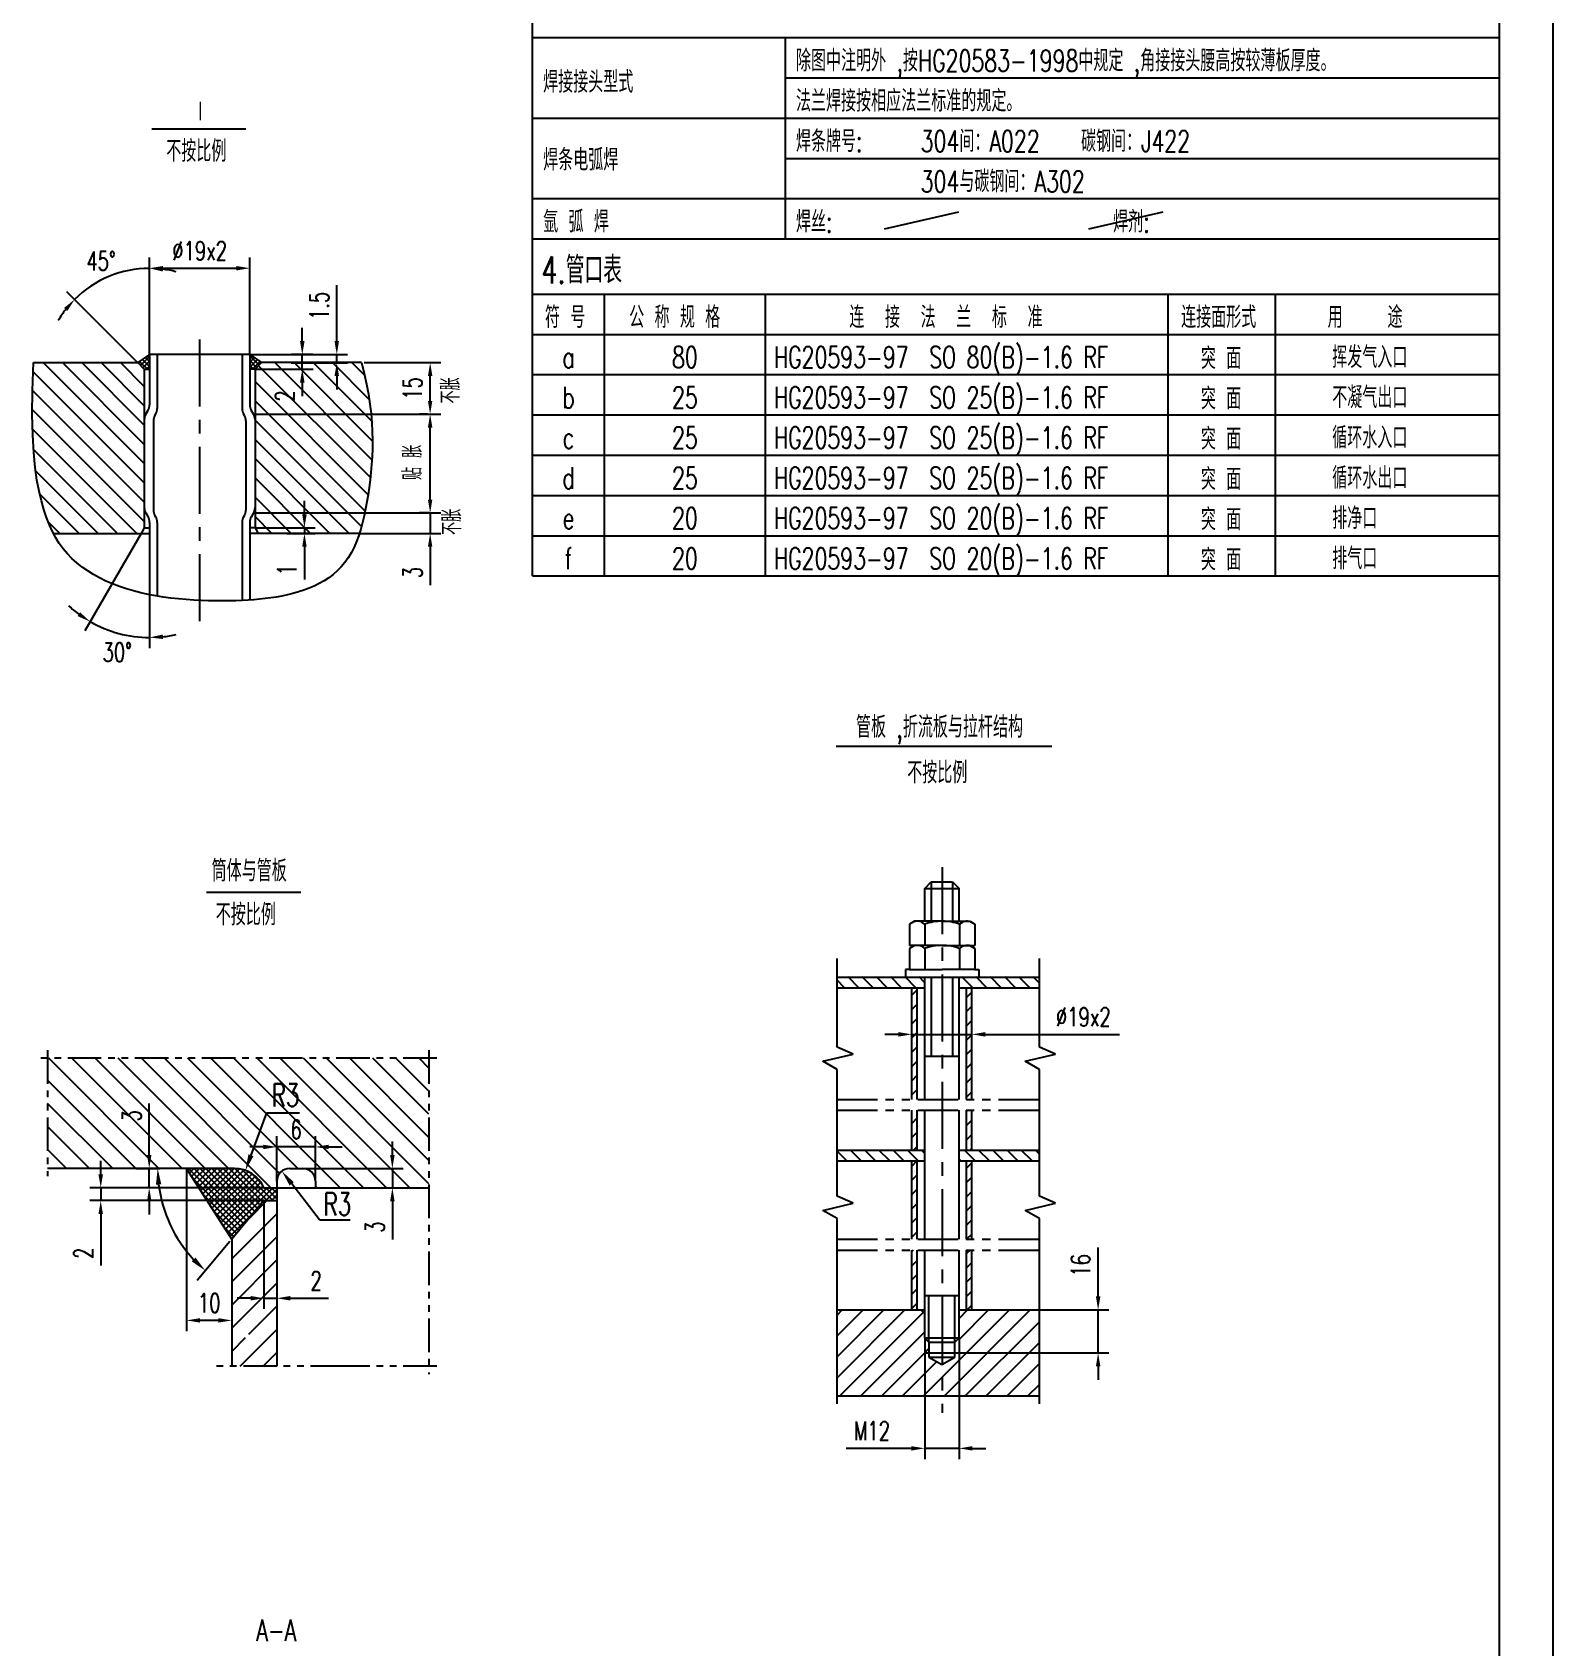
# Model space of a CAD drawing. Header units: millimetres. Extents: x 11130 to 11724, y 3113 to 3954.
# Drawn here: x 11440.7 to 11723.9, y 3404.7 to 3705.4 of the extents above; entities that cross this region are included whole.
import ezdxf
from ezdxf.enums import TextEntityAlignment as Align

# ---------------------------------------------------------------- set-up
doc = ezdxf.new("R2010")
doc.units = ezdxf.units.MM
doc.linetypes.add('CENTER', pattern=[2, 1.25, -0.25, 0.25, -0.25])
doc.linetypes.add('PHANTOM', pattern=[2.5, 1.25, -0.25, 0.25, -0.25, 0.25, -0.25])
for name, color, linetype in [('1', 1, 'Continuous'), ('1轮廓实线层', 7, 'Continuous'), ('2', 3, 'CENTER'), ('2细线层', 4, 'Continuous'), ('3中心线层', 1, 'CENTER'), ('4', 6, 'PHANTOM'), ('5剖面线层', 2, 'Continuous'), ('6文字层', 3, 'Continuous'), ('7标注层', 4, 'Continuous'), ('双点划线', 6, 'PHANTOM')]:
    doc.layers.add(name, color=color, linetype=linetype)
doc.styles.add('HZTXT0', font='txt.shx', dxfattribs={"width": 0.7, "bigfont": 'lyj.shx'})
doc.styles.get("Standard").update_dxf_attribs({"font": 'romans.shx', "width": 0.7, "bigfont": 'hztxt.shx'})
doc.dimstyles.new('ISO-25', dxfattribs={"dimtxt": 3.5, "dimasz": 2.5, "dimexe": 2, "dimexo": 0, "dimgap": 1.5, "dimtad": 1, "dimdsep": 46, "dimtxsty": 'Standard', "dimcen": 2.5, "dimclrd": 4, "dimclre": 4, "dimclrt": 3, "dimadec": 0, "dimazin": 0, "dimtfac": 1, "dimtmove": 0, "dimatfit": 0, "dimfxl": 1, "dimarcsym": 0})

# ---------------------------------------------------------------- blocks, each defined once
blk = doc.blocks.new('*D28')
at = {"layer": '1轮廓实线层', "color": 4, "lineweight": -2}
for p, q in [((11462.5, 3645.4), (11462.5, 3663.46)), ((11460.32, 3643.89), (11447.12, 3657.09))]:
    blk.add_line(p, q, dxfattribs=at)
for start, end in [(90, 135), (75.4815, 82.7407), (142.2593, 149.5185)]:
    blk.add_arc((11462.5, 3641.71), 19.75, start, end, dxfattribs=at)
at = {"layer": '1轮廓实线层', "color": 4}
for points in [[(11464.97, 3660.88), (11465.02, 3661.71), (11462.5, 3661.46)], [(11446.57, 3654.07), (11447.2, 3653.52), (11448.54, 3655.67)]]:
    blk.add_solid(points, dxfattribs=at)
at = {"layer": 'Defpoints', "color": 0}
for p in [(11457.39, 3660.78), (11462.5, 3645.4), (11460.32, 3643.89), (11461.53, 3642.68), (11462.5, 3636.06)]:
    blk.add_point(p, dxfattribs=at)
at = {"layer": '1轮廓实线层', "color": 3, "insert": (11453.48, 3662.84), "char_height": 3.5, "attachment_point": 5}
blk.add_mtext('45°', dxfattribs=at)
blk = doc.blocks.new('*D29')
at = {"layer": '1轮廓实线层', "color": 4, "lineweight": -2}
for p, q in [((11462.5, 3657.52), (11462.5, 3663.49)), ((11481.17, 3645.4), (11481.17, 3663.49)), ((11465, 3661.49), (11478.67, 3661.49))]:
    blk.add_line(p, q, dxfattribs=at)
at = {"layer": '1轮廓实线层', "color": 4}
for points in [[(11465, 3661.9), (11465, 3661.07), (11462.5, 3661.49)], [(11478.67, 3661.9), (11478.67, 3661.07), (11481.17, 3661.49)]]:
    blk.add_solid(points, dxfattribs=at)
at = {"layer": 'Defpoints', "color": 0}
for p in [(11481.17, 3661.49), (11462.5, 3657.52), (11481.17, 3645.4)]:
    blk.add_point(p, dxfattribs=at)
at = {"layer": '1轮廓实线层', "color": 3, "insert": (11471.84, 3664.74), "char_height": 3.5, "attachment_point": 5}
blk.add_mtext('%%c19x2', dxfattribs=at)
blk = doc.blocks.new('*D30')
at = {"layer": '1轮廓实线层', "color": 4, "lineweight": -2}
for p, q in [((11497.38, 3647.9), (11497.38, 3658.36)), ((11481.17, 3645.4), (11499.38, 3645.4)), ((11497.38, 3643.89), (11497.38, 3645.4)), ((11488.89, 3643.89), (11499.38, 3643.89)), ((11497.38, 3641.39), (11497.38, 3638.89))]:
    blk.add_line(p, q, dxfattribs=at)
at = {"layer": '1轮廓实线层', "color": 4}
for points in [[(11496.96, 3647.9), (11497.79, 3647.9), (11497.38, 3645.4)], [(11496.96, 3641.39), (11497.79, 3641.39), (11497.38, 3643.89)]]:
    blk.add_solid(points, dxfattribs=at)
at = {"layer": 'Defpoints', "color": 0}
for p in [(11481.17, 3645.4), (11497.38, 3645.4), (11488.89, 3643.89)]:
    blk.add_point(p, dxfattribs=at)
at = {"layer": '1轮廓实线层', "color": 3, "insert": (11494.13, 3654.47), "char_height": 3.5, "attachment_point": 5, "rotation": 90}
blk.add_mtext('1.5', dxfattribs=at)
blk = doc.blocks.new('*D31')
at = {"layer": '1轮廓实线层', "color": 4, "lineweight": -2}
for p, q in [((11490.95, 3647.9), (11490.95, 3650.4)), ((11492.94, 3645.4), (11488.95, 3645.4)), ((11490.95, 3642.68), (11490.95, 3645.4)), ((11482.14, 3642.68), (11492.95, 3642.68)), ((11490.95, 3640.18), (11490.95, 3637.68))]:
    blk.add_line(p, q, dxfattribs=at)
at = {"layer": '1轮廓实线层', "color": 4}
for points in [[(11490.53, 3647.9), (11491.37, 3647.9), (11490.95, 3645.4)], [(11490.53, 3640.18), (11491.37, 3640.18), (11490.95, 3642.68)]]:
    blk.add_solid(points, dxfattribs=at)
at = {"layer": 'Defpoints', "color": 0}
for p in [(11490.95, 3645.4), (11492.94, 3645.4), (11482.14, 3642.68)]:
    blk.add_point(p, dxfattribs=at)
at = {"layer": '1轮廓实线层', "color": 3, "insert": (11487.7, 3637.68), "char_height": 3.5, "attachment_point": 5, "rotation": 90}
blk.add_mtext('2', dxfattribs=at)
blk = doc.blocks.new('*D32')
at = {"layer": '1轮廓实线层', "color": 4, "lineweight": -2}
for p, q in [((11514.77, 3618.39), (11514.77, 3620.89)), ((11514.77, 3615.89), (11512.77, 3615.89)), ((11514.77, 3615.89), (11514.77, 3612.09)), ((11501.61, 3612.09), (11516.77, 3612.09)), ((11514.77, 3609.59), (11514.77, 3602.46))]:
    blk.add_line(p, q, dxfattribs=at)
at = {"layer": '1轮廓实线层', "color": 4}
for points in [[(11514.35, 3618.39), (11515.18, 3618.39), (11514.77, 3615.89)], [(11514.35, 3609.59), (11515.18, 3609.59), (11514.77, 3612.09)]]:
    blk.add_solid(points, dxfattribs=at)
at = {"layer": 'Defpoints', "color": 0}
for p in [(11514.77, 3615.89), (11501.61, 3612.09), (11514.77, 3612.09)]:
    blk.add_point(p, dxfattribs=at)
at = {"layer": '1轮廓实线层', "color": 3, "insert": (11511.52, 3604.78), "char_height": 3.5, "attachment_point": 5, "rotation": 90}
blk.add_mtext('3', dxfattribs=at)
blk = doc.blocks.new('*D33')
at = {"layer": '1轮廓实线层', "color": 4, "lineweight": -2}
for p, q in [((11491.35, 3615.65), (11491.35, 3618.15)), ((11482.14, 3613.15), (11493.35, 3613.15)), ((11488.07, 3612.09), (11493.35, 3612.09)), ((11491.35, 3613.15), (11491.35, 3612.09)), ((11491.35, 3609.59), (11491.35, 3603.51))]:
    blk.add_line(p, q, dxfattribs=at)
at = {"layer": '1轮廓实线层', "color": 4}
for points in [[(11490.94, 3615.65), (11491.77, 3615.65), (11491.35, 3613.15)], [(11490.94, 3609.59), (11491.77, 3609.59), (11491.35, 3612.09)]]:
    blk.add_solid(points, dxfattribs=at)
at = {"layer": 'Defpoints', "color": 0}
for p in [(11482.14, 3613.15), (11488.07, 3612.09), (11491.35, 3612.09)]:
    blk.add_point(p, dxfattribs=at)
at = {"layer": '1轮廓实线层', "color": 3, "insert": (11488.1, 3605.3), "char_height": 3.5, "attachment_point": 5, "rotation": 90}
blk.add_mtext('1', dxfattribs=at)
blk = doc.blocks.new('*D34')
at = {"layer": '1轮廓实线层', "color": 4, "lineweight": -2}
for p, q in [((11460.92, 3612.09), (11450.43, 3593.93)), ((11462.5, 3600.72), (11462.5, 3590.7))]:
    blk.add_line(p, q, dxfattribs=at)
for start, end in [(227.0522, 233.5261), (240, 270), (276.4739, 282.9478)]:
    blk.add_arc((11462.5, 3614.83), 22.14, start, end, dxfattribs=at)
at = {"layer": '1轮廓实线层', "color": 4}
for points in [[(11449.57, 3597.38), (11449.11, 3596.68), (11451.43, 3595.66)], [(11465.02, 3592.42), (11464.97, 3593.25), (11462.5, 3592.7)]]:
    blk.add_solid(points, dxfattribs=at)
at = {"layer": 'Defpoints', "color": 0}
for p in [(11460.92, 3612.09), (11461.53, 3613.15), (11462.5, 3614.14), (11462.5, 3600.72), (11454.93, 3594.03)]:
    blk.add_point(p, dxfattribs=at)
at = {"layer": '1轮廓实线层', "color": 3, "insert": (11456.49, 3589.96), "char_height": 3.5, "attachment_point": 5}
blk.add_mtext('30°', dxfattribs=at)
blk = doc.blocks.new('*X36')
at = {"color": 0}
for p, q in [((249.87, 84.24), (248.87, 85.24)), ((252.52, 84.24), (251.52, 85.24)), ((255.17, 84.24), (254.17, 85.24)), ((257.82, 84.24), (256.82, 85.24)), ((259.74, 84.97), (259.47, 85.24)), ((263.13, 84.24), (262.13, 85.24)), ((265.78, 84.24), (264.78, 85.24)), ((268.43, 84.24), (267.43, 85.24)), ((271.08, 84.24), (270.08, 85.24)), ((273.73, 84.24), (272.73, 85.24)), ((276.34, 84.29), (275.38, 85.24)), ((279.04, 84.24), (278.34, 84.94)), ((281.69, 84.24), (280.69, 85.24)), ((284.34, 84.24), (283.34, 85.24)), ((289.64, 84.24), (288.64, 85.24)), ((292.29, 84.24), (291.29, 85.24)), ((294.95, 84.24), (293.95, 85.24)), ((297.6, 84.24), (296.6, 85.24)), ((300.25, 84.24), (299.25, 85.24)), ((302.9, 84.24), (301.9, 85.24)), ((305.55, 84.24), (304.55, 85.24)), ((308.2, 84.24), (307.2, 85.24)), ((249.46, 74.04), (248.59, 74.91)), ((252.11, 74.04), (251.11, 75.04)), ((254.76, 74.04), (253.76, 75.04)), ((257.42, 74.04), (256.42, 75.04)), ((259.74, 74.37), (259.07, 75.04)), ((262.72, 74.04), (261.74, 75.02)), ((265.37, 74.04), (264.37, 75.04)), ((268.02, 74.04), (267.02, 75.04)), ((270.67, 74.04), (269.67, 75.04)), ((273.33, 74.04), (272.33, 75.04)), ((275.98, 74.04), (274.98, 75.04)), ((278.63, 74.04), (278.34, 74.33)), ((281.28, 74.04), (280.28, 75.04)), ((283.93, 74.04), (282.93, 75.04)), ((285.81, 74.81), (285.58, 75.04)), ((289.24, 74.04), (288.24, 75.04)), ((291.89, 74.04), (290.89, 75.04)), ((294.54, 74.04), (293.54, 75.04)), ((297.19, 74.04), (296.19, 75.04)), ((299.84, 74.04), (298.84, 75.04)), ((302.49, 74.04), (301.49, 75.04)), ((305.15, 74.04), (304.15, 75.04)), ((307.8, 74.04), (306.8, 75.04))]:
    blk.add_line(p, q, dxfattribs=at)
blk = doc.blocks.new('*X35')
at = {"color": 0}
for p, q in [((285.6, 89.38), (287.45, 91.22)), ((317.87, 89.82), (319.27, 91.22)), ((285.6, 86.73), (287.6, 88.73)), ((317.87, 87.17), (319.87, 89.17)), ((285.6, 84.08), (287.6, 86.08)), ((317.87, 84.52), (319.87, 86.52)), ((285.6, 81.42), (287.6, 83.42)), ((317.87, 81.87), (319.87, 83.87)), ((317.87, 79.22), (319.87, 81.22)), ((285.6, 78.77), (287.6, 80.77)), ((317.87, 76.57), (319.87, 78.57)), ((285.6, 76.12), (287.6, 78.12)), ((287.04, 74.91), (287.6, 75.47)), ((318.86, 74.91), (319.87, 75.91)), ((285.6, 68.17), (285.94, 68.51)), ((285.6, 65.51), (287.6, 67.51)), ((317.87, 65.96), (319.87, 67.96)), ((285.6, 62.86), (287.6, 64.86)), ((317.87, 63.31), (319.87, 65.31)), ((285.6, 60.21), (287.6, 62.21)), ((317.87, 60.66), (319.87, 62.66)), ((285.6, 57.56), (287.6, 59.56)), ((317.87, 58), (319.87, 60)), ((317.87, 55.35), (319.87, 57.35)), ((285.6, 54.91), (287.6, 56.91)), ((286.89, 53.54), (287.6, 54.26)), ((318.71, 53.54), (319.87, 54.7))]:
    blk.add_line(p, q, dxfattribs=at)
blk = doc.blocks.new('*D37')
at = {"layer": '1轮廓实线层', "color": 4, "lineweight": -2}
for p, q in [((11606.88, 3459.44), (11606.88, 3439.65)), ((11613.28, 3459.44), (11613.28, 3439.65)), ((11604.38, 3441.65), (11592.23, 3441.65)), ((11613.28, 3441.65), (11606.88, 3441.65)), ((11615.78, 3441.65), (11618.28, 3441.65))]:
    blk.add_line(p, q, dxfattribs=at)
at = {"layer": '1轮廓实线层', "color": 4}
for points in [[(11604.38, 3442.06), (11604.38, 3441.23), (11606.88, 3441.65)], [(11615.78, 3442.06), (11615.78, 3441.23), (11613.28, 3441.65)]]:
    blk.add_solid(points, dxfattribs=at)
at = {"layer": 'Defpoints', "color": 0}
for p in [(11606.88, 3459.44), (11613.28, 3459.44), (11606.88, 3441.65)]:
    blk.add_point(p, dxfattribs=at)
at = {"layer": '1轮廓实线层', "color": 3, "insert": (11597.05, 3444.9), "char_height": 3.5, "attachment_point": 5}
blk.add_mtext('M12', dxfattribs=at)
blk = doc.blocks.new('*D38')
at = {"layer": '1轮廓实线层', "color": 4, "lineweight": -2}
for p, q in [((11639.18, 3469.94), (11639.18, 3479.06)), ((11627.83, 3467.44), (11641.18, 3467.44)), ((11639.18, 3459.44), (11639.18, 3467.44)), ((11613.28, 3459.44), (11641.18, 3459.44)), ((11639.18, 3456.94), (11639.18, 3454.44))]:
    blk.add_line(p, q, dxfattribs=at)
at = {"layer": '1轮廓实线层', "color": 4}
for points in [[(11638.77, 3469.94), (11639.6, 3469.94), (11639.18, 3467.44)], [(11638.77, 3456.94), (11639.6, 3456.94), (11639.18, 3459.44)]]:
    blk.add_solid(points, dxfattribs=at)
at = {"layer": 'Defpoints', "color": 0}
for p in [(11627.83, 3467.44), (11639.18, 3467.44), (11613.28, 3459.44)]:
    blk.add_point(p, dxfattribs=at)
at = {"layer": '1轮廓实线层', "color": 3, "insert": (11635.93, 3475.75), "char_height": 3.5, "attachment_point": 5, "rotation": 90}
blk.add_mtext('16', dxfattribs=at)
blk = doc.blocks.new('*D39')
at = {"layer": '1轮廓实线层', "color": 4, "lineweight": -2}
for p, q in [((11601.98, 3518.77), (11599.48, 3518.77)), ((11604.48, 3518.1), (11604.48, 3520.77)), ((11604.48, 3518.77), (11615.68, 3518.77)), ((11615.68, 3518.1), (11615.68, 3520.77)), ((11618.18, 3518.77), (11643.18, 3518.77))]:
    blk.add_line(p, q, dxfattribs=at)
at = {"layer": '1轮廓实线层', "color": 4}
for points in [[(11601.98, 3519.19), (11601.98, 3518.35), (11604.48, 3518.77)], [(11618.18, 3519.19), (11618.18, 3518.35), (11615.68, 3518.77)]]:
    blk.add_solid(points, dxfattribs=at)
at = {"layer": 'Defpoints', "color": 0}
for p in [(11615.68, 3518.77), (11604.48, 3518.1), (11615.68, 3518.1)]:
    blk.add_point(p, dxfattribs=at)
at = {"layer": '1轮廓实线层', "color": 3, "insert": (11636.43, 3522.02), "char_height": 3.5, "attachment_point": 5}
blk.add_mtext('%%C19x2', dxfattribs=at)
blk = doc.blocks.new('*D43')
at = {"layer": '1轮廓实线层', "color": 4, "lineweight": -2}
for p, q in [((11507.73, 3496.29), (11507.73, 3498.79)), ((11491.01, 3493.79), (11509.73, 3493.79)), ((11507.73, 3493.79), (11507.73, 3490.19)), ((11493.41, 3490.19), (11509.73, 3490.19)), ((11507.73, 3487.69), (11507.73, 3480.56))]:
    blk.add_line(p, q, dxfattribs=at)
at = {"layer": '1轮廓实线层', "color": 4}
for points in [[(11507.31, 3496.29), (11508.15, 3496.29), (11507.73, 3493.79)], [(11507.31, 3487.69), (11508.15, 3487.69), (11507.73, 3490.19)]]:
    blk.add_solid(points, dxfattribs=at)
at = {"layer": 'Defpoints', "color": 0}
for p in [(11491.01, 3493.79), (11493.41, 3490.19), (11507.73, 3490.19)]:
    blk.add_point(p, dxfattribs=at)
at = {"layer": '1轮廓实线层', "color": 3, "insert": (11504.48, 3482.87), "char_height": 3.5, "attachment_point": 5, "rotation": 90}
blk.add_mtext('3', dxfattribs=at)
blk = doc.blocks.new('*D44')
at = {"layer": '1轮廓实线层', "color": 4, "lineweight": -2}
for p, q in [((11483.71, 3497.8), (11481.21, 3497.8)), ((11486.21, 3491.39), (11486.21, 3499.8)), ((11493.39, 3497.8), (11486.21, 3497.8)), ((11493.39, 3491.75), (11493.39, 3499.8)), ((11495.89, 3497.8), (11498.39, 3497.8))]:
    blk.add_line(p, q, dxfattribs=at)
at = {"layer": '1轮廓实线层', "color": 4}
for points in [[(11483.71, 3498.21), (11483.71, 3497.38), (11486.21, 3497.8)], [(11495.89, 3498.21), (11495.89, 3497.38), (11493.39, 3497.8)]]:
    blk.add_solid(points, dxfattribs=at)
at = {"layer": 'Defpoints', "color": 0}
for p in [(11486.21, 3497.8), (11493.39, 3491.75), (11486.21, 3491.39)]:
    blk.add_point(p, dxfattribs=at)
at = {"layer": '1轮廓实线层', "color": 3, "insert": (11489.8, 3501.05), "char_height": 3.5, "attachment_point": 5}
blk.add_mtext('6', dxfattribs=at)
blk = doc.blocks.new('*D45')
at = {"layer": '1轮廓实线层', "color": 4, "lineweight": -2}
for p, q in [((11462.44, 3496.29), (11462.44, 3505.9)), ((11459.95, 3493.79), (11464.44, 3493.79)), ((11462.44, 3490.19), (11462.44, 3493.79)), ((11483.81, 3490.19), (11460.44, 3490.19)), ((11462.44, 3487.69), (11462.44, 3485.19))]:
    blk.add_line(p, q, dxfattribs=at)
at = {"layer": '1轮廓实线层', "color": 4}
for points in [[(11462.03, 3496.29), (11462.86, 3496.29), (11462.44, 3493.79)], [(11462.03, 3487.69), (11462.86, 3487.69), (11462.44, 3490.19)]]:
    blk.add_solid(points, dxfattribs=at)
at = {"layer": 'Defpoints', "color": 0}
for p in [(11459.95, 3493.79), (11462.44, 3493.79), (11483.81, 3490.19)]:
    blk.add_point(p, dxfattribs=at)
at = {"layer": '1轮廓实线层', "color": 3, "insert": (11459.19, 3503.58), "char_height": 3.5, "attachment_point": 5, "rotation": 90}
blk.add_mtext('3', dxfattribs=at)
blk = doc.blocks.new('*D42')
at = {"layer": '1轮廓实线层', "color": 4, "lineweight": -2}
for p, q in [((11453.41, 3492.69), (11453.41, 3495.19)), ((11460.64, 3490.19), (11451.41, 3490.19)), ((11453.41, 3490.19), (11453.41, 3487.79)), ((11483.81, 3487.79), (11451.41, 3487.79)), ((11453.41, 3485.29), (11453.41, 3475.68))]:
    blk.add_line(p, q, dxfattribs=at)
at = {"layer": '1轮廓实线层', "color": 4}
for points in [[(11452.99, 3492.69), (11453.83, 3492.69), (11453.41, 3490.19)], [(11452.99, 3485.29), (11453.83, 3485.29), (11453.41, 3487.79)]]:
    blk.add_solid(points, dxfattribs=at)
at = {"layer": 'Defpoints', "color": 0}
for p in [(11453.41, 3490.19), (11460.64, 3490.19), (11483.81, 3487.79)]:
    blk.add_point(p, dxfattribs=at)
at = {"layer": '1轮廓实线层', "color": 3, "insert": (11450.16, 3478), "char_height": 3.5, "attachment_point": 5, "rotation": 90}
blk.add_mtext('2', dxfattribs=at)
blk = doc.blocks.new('*D46')
at = {"layer": '1轮廓实线层', "color": 4, "lineweight": -2}
for p, q in [((11469.41, 3493.79), (11469.41, 3463.48)), ((11475.31, 3465.48), (11471.91, 3465.48)), ((11477.81, 3466.58), (11477.81, 3463.48))]:
    blk.add_line(p, q, dxfattribs=at)
at = {"layer": '1轮廓实线层', "color": 4}
for points in [[(11471.91, 3465.9), (11471.91, 3465.07), (11469.41, 3465.48)], [(11475.31, 3465.9), (11475.31, 3465.07), (11477.81, 3465.48)]]:
    blk.add_solid(points, dxfattribs=at)
at = {"layer": 'Defpoints', "color": 0}
for p in [(11469.41, 3493.79), (11469.41, 3465.48), (11477.81, 3466.58)]:
    blk.add_point(p, dxfattribs=at)
at = {"layer": '1轮廓实线层', "color": 3, "insert": (11473.61, 3468.73), "char_height": 3.5, "attachment_point": 5}
blk.add_mtext('10', dxfattribs=at)
blk = doc.blocks.new('*D47')
at = {"layer": '1轮廓实线层', "color": 4, "lineweight": -2}
for p, q in [((11483.81, 3487.79), (11483.81, 3467.61)), ((11486.21, 3487.79), (11486.21, 3467.61)), ((11481.31, 3469.61), (11478.81, 3469.61)), ((11483.81, 3469.61), (11486.21, 3469.61)), ((11488.71, 3469.61), (11495.85, 3469.61))]:
    blk.add_line(p, q, dxfattribs=at)
at = {"layer": '1轮廓实线层', "color": 4}
for points in [[(11481.31, 3470.03), (11481.31, 3469.19), (11483.81, 3469.61)], [(11488.71, 3470.03), (11488.71, 3469.19), (11486.21, 3469.61)]]:
    blk.add_solid(points, dxfattribs=at)
at = {"layer": 'Defpoints', "color": 0}
for p in [(11483.81, 3487.79), (11486.21, 3487.79), (11486.21, 3469.61)]:
    blk.add_point(p, dxfattribs=at)
at = {"layer": '1轮廓实线层', "color": 3, "insert": (11493.53, 3472.86), "char_height": 3.5, "attachment_point": 5}
blk.add_mtext('2', dxfattribs=at)

msp = doc.modelspace()

# ---------------------------------------------------------------- hatches: boundary and pattern name
at = {"layer": '5剖面线层'}
h = msp.add_hatch(dxfattribs=at)
h.set_pattern_fill('ANSI37', color=256, scale=0.2, angle=90, style=0)
h.set_pattern_definition([(135, (15674.206, -414.9535), (-0.449012806, -0.449012806), []), (225, (15674.206, -414.9535), (0.449012806, -0.449012806), [])])
h.paths.add_polyline_path([(11460.315, 3643.894), (11461.526, 3642.684), (11462.499, 3642.684), (11462.499, 3645.404)])
h.paths.add_polyline_path([(11481.171, 3642.684), (11482.145, 3642.684), (11483.355, 3643.894), (11481.171, 3645.404)])
h = msp.add_hatch(dxfattribs=at)
h.set_pattern_fill('ANSI31', color=256, scale=0.8, angle=90, style=0)
h.set_pattern_definition([(135, (1387.9805, -5935.8095), (-1.79605122, -1.79605122), [])])
h.paths.add_polyline_path([(11461.526, 3642.684), (11460.315, 3643.894), (11440.859, 3643.894), (11440.696, 3638.698), (11440.664, 3634.231), (11440.747, 3630.413), (11440.931, 3627.161), (11441.2, 3624.393), (11441.539, 3622.028), (11441.933, 3619.982), (11442.366, 3618.175), (11442.827, 3616.535), (11443.318, 3615.038), (11443.845, 3613.669), (11444.412, 3612.417), (11444.584, 3612.094), (11460.918, 3612.094), (11461.526, 3613.148)])
h.paths.add_polyline_path([(11503.602, 3622.046), (11503.75, 3623.459), (11503.869, 3624.903), (11503.954, 3626.382), (11504.003, 3627.899), (11504.013, 3629.457), (11503.982, 3631.059), (11503.901, 3632.71), (11503.763, 3634.414), (11503.562, 3636.175), (11503.288, 3637.999), (11502.936, 3639.891), (11502.496, 3641.854), (11501.961, 3643.894), (11483.355, 3643.894), (11482.145, 3642.684), (11482.145, 3613.148), (11482.753, 3612.094), (11501.608, 3612.094), (11501.857, 3612.885), (11502.189, 3614.105), (11502.487, 3615.363), (11502.756, 3616.652), (11503, 3617.967), (11503.224, 3619.303), (11503.425, 3620.662)])
h.paths.add_polyline_path([(11485.075, 3635.992), (11485.075, 3639.375), (11490.325, 3639.375), (11490.325, 3635.992)], flags=24)
h = msp.add_hatch(dxfattribs=at)
h.set_pattern_fill('ANSI31', color=256, scale=0.96, angle=90, style=0)
h.set_pattern_definition([(135, (-760.2785, -7989.5497), (-2.15526147, -2.15526147), [])])
h.paths.add_polyline_path([(11478.315, 3493.792, -0.2982166), (11483.815, 3490.192), (11486.215, 3490.192), (11486.215, 3491.392, -0.4142136), (11488.615, 3493.792), (11491.015, 3493.792, -0.4142136), (11493.415, 3491.392), (11493.415, 3490.192), (11514.523, 3490.192), (11514.523, 3514.309), (11443.521, 3514.309), (11443.521, 3493.792)])
h.paths.add_polyline_path([(11487.841, 3504.246), (11491.761, 3504.246), (11491.761, 3497.946), (11487.841, 3497.946)], flags=24)
h.paths.add_polyline_path([(11455.995, 3499.942), (11455.995, 3504.002), (11462.295, 3504.002), (11462.295, 3499.942)], flags=24)
h.paths.add_polyline_path([(11483.52, 3504.063), (11490.52, 3504.063), (11490.52, 3510.363), (11483.52, 3510.363)], flags=24)
h = msp.add_hatch(dxfattribs=at)
h.set_pattern_fill('ANSI37', color=256, scale=0.24, angle=-180, style=0)
h.set_pattern_definition([(135, (12024.695, 3046.6261), (0.5388154, 0.5388154), []), (45, (12024.695, 3046.6261), (0.5388154, -0.5388154), [])])
h.paths.add_polyline_path([(11483.815, 3487.792), (11477.815, 3480.641), (11473.247, 3487.792)])
h.paths.add_polyline_path([(11473.247, 3487.792), (11471.714, 3490.192), (11483.815, 3490.192), (11486.215, 3490.192), (11486.215, 3487.792), (11483.815, 3487.792)])
h.paths.add_polyline_path([(11471.714, 3490.192), (11469.415, 3493.792), (11478.315, 3493.792, -0.2982166), (11483.815, 3490.192)])
h = msp.add_hatch(dxfattribs=at)
h.set_pattern_fill('ANSI31', color=256, scale=0.96, angle=-180, style=0)
h.set_pattern_definition([(225, (-760.2785, -7989.5497), (2.15526147, -2.15526147), [])])
h.paths.add_polyline_path([(11477.815, 3480.641), (11483.815, 3487.792), (11486.215, 3487.792), (11486.215, 3456.956), (11477.815, 3456.956), (11477.815, 3462.564), (11481.415, 3462.168), (11481.415, 3462.96), (11477.815, 3462.564)])

# ---------------------------------------------------------------- linework, layer by layer
for p, q in [((11533.854, 3604.163), (11533.854, 3943.871)), ((11533.854, 3704.449), (11713.854, 3704.449)), ((11533.854, 3666.949), (11713.854, 3666.949)), ((11533.854, 3656.663), (11713.854, 3656.663)), ((11462.499, 3645.404), (11460.315, 3643.894)), ((11462.499, 3645.404), (11462.499, 3636.059)), ((11481.171, 3645.404), (11462.499, 3645.404)), ((11463.939, 3645.404), (11463.939, 3635.35)), ((11479.731, 3645.404), (11479.731, 3635.35)), ((11481.171, 3645.404), (11481.171, 3636.059)), ((11481.171, 3645.404), (11483.355, 3643.894)), ((11440.859, 3643.894), (11460.315, 3643.894)), ((11461.526, 3642.684), (11460.315, 3643.894)), ((11461.526, 3642.684), (11461.526, 3613.148)), ((11461.526, 3642.684), (11462.499, 3642.684)), ((11482.145, 3642.684), (11481.171, 3642.684)), ((11482.145, 3642.684), (11483.355, 3643.894)), ((11482.145, 3642.684), (11482.145, 3613.148)), ((11501.961, 3643.894), (11483.355, 3643.894)), ((11461.794, 3634.301), (11462.232, 3635.059)), ((11463.23, 3633.049), (11463.23, 3616.438)), ((11463.498, 3634.049), (11463.672, 3634.35)), ((11480.173, 3634.049), (11479.999, 3634.35)), ((11480.441, 3633.049), (11480.441, 3616.438)), ((11481.877, 3634.301), (11481.439, 3635.059)), ((11461.794, 3615.895), (11462.232, 3615.137)), ((11463.672, 3615.137), (11463.498, 3615.438)), ((11479.999, 3615.137), (11480.173, 3615.438)), ((11481.877, 3615.895), (11481.439, 3615.137)), ((11444.584, 3612.094), (11462.499, 3612.094)), ((11461.526, 3613.148), (11460.918, 3612.094)), ((11461.526, 3613.148), (11462.499, 3613.148)), ((11462.499, 3614.137), (11462.499, 3600.721)), ((11463.939, 3614.137), (11463.939, 3600.446)), ((11479.731, 3614.137), (11479.731, 3599.593)), ((11481.171, 3614.137), (11481.171, 3599.681)), ((11482.145, 3613.148), (11481.171, 3613.148)), ((11501.608, 3612.094), (11481.171, 3612.094)), ((11482.145, 3613.148), (11482.753, 3612.094)), ((11533.854, 3604.163), (11713.854, 3604.163)), ((11606.878, 3545.968), (11608.078, 3547.168)), ((11606.878, 3545.968), (11613.278, 3545.968)), ((11606.878, 3539.853), (11606.878, 3545.968)), ((11608.078, 3547.168), (11612.078, 3547.168)), ((11612.078, 3547.168), (11613.278, 3545.968)), ((11613.278, 3539.853), (11613.278, 3545.968)), ((11605.002, 3539.853), (11604.024, 3539.288)), ((11610.134, 3539.853), (11605.002, 3539.853)), ((11610.134, 3539.853), (11615.267, 3539.853)), ((11615.267, 3539.853), (11616.244, 3539.288)), ((11604.024, 3539.288), (11604.024, 3535.337)), ((11606.876, 3539.241), (11606.876, 3535.321)), ((11613.393, 3539.241), (11613.393, 3535.321)), ((11616.244, 3539.288), (11616.244, 3535.337)), ((11605.002, 3535.337), (11604.024, 3534.773)), ((11610.134, 3535.337), (11604.024, 3535.337)), ((11604.024, 3534.773), (11604.024, 3530.857)), ((11606.876, 3534.777), (11606.876, 3530.857)), ((11610.134, 3535.337), (11616.244, 3535.337)), ((11613.393, 3534.777), (11613.393, 3530.857)), ((11615.267, 3535.337), (11616.244, 3534.773)), ((11616.244, 3534.773), (11616.244, 3530.857)), ((11604.024, 3530.857), (11603.291, 3530.857)), ((11603.291, 3530.857), (11603.291, 3529.45)), ((11604.024, 3530.857), (11606.468, 3530.857)), ((11606.468, 3530.857), (11610.134, 3530.857)), ((11613.8, 3530.857), (11610.134, 3530.857)), ((11616.244, 3530.857), (11613.8, 3530.857)), ((11616.244, 3530.857), (11616.977, 3530.857)), ((11616.977, 3530.857), (11616.977, 3529.45)), ((11590.56, 3529.45), (11628.241, 3529.45)), ((11606.878, 3506.659), (11606.878, 3529.45)), ((11613.278, 3506.659), (11613.278, 3529.45)), ((11590.56, 3527.45), (11606.878, 3527.45)), ((11604.478, 3506.659), (11604.478, 3527.45)), ((11605.478, 3506.659), (11605.478, 3527.45)), ((11613.278, 3527.45), (11628.241, 3527.45)), ((11614.678, 3506.659), (11614.678, 3527.45)), ((11615.678, 3506.659), (11615.678, 3527.45)), ((11606.878, 3514.684), (11613.278, 3514.684)), ((11604.478, 3497.185), (11604.478, 3504.659)), ((11605.478, 3497.185), (11605.478, 3504.659)), ((11606.878, 3480.593), (11606.878, 3504.659)), ((11613.278, 3480.593), (11613.278, 3504.659)), ((11614.678, 3497.185), (11614.678, 3504.659)), ((11615.678, 3497.185), (11615.678, 3504.659)), ((11590.56, 3497.185), (11606.878, 3497.185)), ((11590.56, 3495.185), (11606.878, 3495.185)), ((11604.478, 3480.593), (11604.478, 3495.185)), ((11605.478, 3480.593), (11605.478, 3495.185)), ((11613.278, 3497.185), (11628.241, 3497.185)), ((11613.278, 3495.185), (11628.241, 3495.185)), ((11614.678, 3480.593), (11614.678, 3495.185)), ((11615.678, 3480.593), (11615.678, 3495.185)), ((11478.315, 3493.792), (11443.521, 3493.792)), ((11477.815, 3480.641), (11469.415, 3493.792)), ((11488.615, 3493.792), (11491.015, 3493.792)), ((11483.815, 3490.192), (11486.215, 3490.192)), ((11486.215, 3491.392), (11486.215, 3456.956)), ((11486.215, 3490.192), (11514.523, 3490.192)), ((11493.415, 3491.392), (11493.415, 3490.192)), ((11483.815, 3487.792), (11477.815, 3480.641)), ((11483.815, 3487.792), (11486.215, 3487.792)), ((11477.815, 3480.641), (11477.815, 3456.956)), ((11604.478, 3467.44), (11604.478, 3478.593)), ((11605.478, 3467.44), (11605.478, 3478.593)), ((11606.878, 3462.221), (11606.878, 3478.593)), ((11613.278, 3462.221), (11613.278, 3478.593)), ((11614.678, 3467.44), (11614.678, 3478.593)), ((11615.678, 3467.44), (11615.678, 3478.593)), ((11606.878, 3470.134), (11613.278, 3470.134)), ((11590.56, 3467.44), (11606.878, 3467.44)), ((11613.278, 3467.44), (11627.825, 3467.44)), ((11607.661, 3461.455), (11606.878, 3462.221)), ((11606.878, 3462.221), (11613.278, 3462.221)), ((11612.495, 3461.455), (11613.278, 3462.221)), ((11606.878, 3459.44), (11613.278, 3459.44)), ((11607.661, 3461.455), (11607.661, 3458.64)), ((11607.661, 3461.455), (11612.495, 3461.455)), ((11607.661, 3458.64), (11610.078, 3457.244)), ((11607.661, 3458.64), (11612.495, 3458.64)), ((11610.078, 3457.244), (11612.495, 3458.64)), ((11612.495, 3458.64), (11612.495, 3461.455)), ((11590.56, 3451.44), (11628.241, 3451.44))]:
    msp.add_line(p, q)
for centre, radius, start, end in [((11460.499, 3636.059), 2, 330, 0), ((11483.171, 3636.059), 2, 180, 210), ((11463.526, 3633.301), 2, 150, 180), ((11465.23, 3633.049), 2, 150, 180), ((11461.939, 3635.35), 2, 330, 0), ((11481.731, 3635.35), 2, 180, 210), ((11478.441, 3633.049), 2, 0, 30), ((11480.145, 3633.301), 2, 0, 30), ((11463.526, 3616.895), 2, 180, 210), ((11460.499, 3614.137), 2, 0, 30), ((11465.23, 3616.438), 2, 180, 210), ((11461.939, 3614.137), 2, 0, 30), ((11481.731, 3614.137), 2, 150, 180), ((11478.441, 3616.438), 2, 330, 0), ((11483.171, 3614.137), 2, 150, 180), ((11480.145, 3616.895), 2, 330, 0), ((11605.517, 3537.927), 1.926, 45.13482, 121.4298), ((11610.138, 3530.077), 9.776, 90.02307, 109.49569), ((11610.13, 3530.077), 9.776, 70.50431, 89.97693), ((11614.751, 3537.927), 1.926, 58.5702, 134.86518), ((11605.517, 3533.412), 1.926, 45.13482, 121.4298), ((11610.138, 3525.561), 9.776, 90.02307, 109.49569), ((11610.13, 3525.561), 9.776, 70.50431, 89.97693), ((11614.751, 3533.412), 1.926, 58.5702, 134.86518), ((11478.315, 3487.792), 6, 23.57818, 90), ((11488.615, 3491.392), 2.4, 90, 180), ((11491.015, 3491.392), 2.4, 0, 90)]:
    msp.add_arc(centre, radius, start, end)
at = {"layer": '1'}
for p, q in [((11608.078, 3547.168), (11608.078, 3539.853)), ((11612.078, 3547.168), (11612.078, 3539.853)), ((11608.078, 3529.45), (11608.078, 3514.684)), ((11612.078, 3529.45), (11612.078, 3514.684)), ((11607.661, 3461.455), (11607.661, 3470.134)), ((11612.495, 3461.455), (11612.495, 3470.134)), ((11606.878, 3466.706), (11606.145, 3467.44)), ((11606.878, 3462.221), (11606.878, 3459.44)), ((11613.278, 3462.221), (11613.278, 3459.44))]:
    msp.add_line(p, q, dxfattribs=at)
at = {"layer": '1轮廓实线层'}
msp.add_line((11713.854, 3943.871), (11713.854, 3122.871), dxfattribs=at)
at = {"layer": '1轮廓实线层', "color": 7, "lineweight": 0}
for p, q in [((11462.499, 3645.404), (11460.315, 3643.894)), ((11462.499, 3642.684), (11462.499, 3645.404)), ((11460.315, 3643.894), (11461.526, 3642.684)), ((11461.526, 3642.684), (11462.499, 3642.684))]:
    msp.add_line(p, q, dxfattribs=at)
at = {"layer": '1轮廓实线层', "color": 4}
for p, q in [((11502.461, 3643.894), (11516.767, 3643.894)), ((11514.767, 3636.776), (11514.767, 3641.394)), ((11482.391, 3634.276), (11516.767, 3634.276)), ((11514.267, 3634.276), (11512.767, 3634.276)), ((11514.767, 3618.395), (11514.767, 3631.776)), ((11482.377, 3615.895), (11516.767, 3615.895)), ((11484.256, 3504.121), (11481.392, 3496.249)), ((11484.256, 3504.121), (11490.407, 3504.121)), ((11494.141, 3484.241), (11488.981, 3490.917)), ((11494.141, 3484.241), (11499.869, 3484.241)), ((11477.429, 3480.181), (11471.345, 3472.93))]:
    msp.add_line(p, q, dxfattribs=at)
msp.add_arc((11488.849, 3493.792), 24.832, 186.92615, 223.07385, dxfattribs=at)
for points in [[(11514.35, 3641.394), (11515.183, 3641.394), (11514.767, 3643.894)], [(11514.35, 3636.776), (11515.183, 3636.776), (11514.767, 3634.276)], [(11514.35, 3631.776), (11515.183, 3631.776), (11514.767, 3634.276)], [(11514.35, 3618.395), (11515.183, 3618.395), (11514.767, 3615.895)], [(11481.862, 3496.078), (11480.922, 3496.42), (11480.367, 3493.43)], [(11463.699, 3490.767), (11464.697, 3490.827), (11464.017, 3493.792)], [(11489.377, 3491.223), (11488.586, 3490.611), (11487.147, 3493.291)], [(11471.054, 3477.196), (11470.366, 3476.47), (11472.887, 3474.769)]]:
    msp.add_solid(points, dxfattribs=at)
at = {"layer": '2细线层'}
msp.add_line((11723.854, 3953.871), (11723.854, 3112.871), dxfattribs=at)
at = {"layer": '3中心线层', "color": 1, "ltscale": 10}
for p, q in [((11471.835, 3648.22), (11471.835, 3594.769)), ((11610.134, 3549.937), (11610.134, 3448.276))]:
    msp.add_line(p, q, dxfattribs=at)
at = {"layer": '4', "ltscale": 6}
for p, q in [((11590.607, 3506.659), (11628.241, 3506.659)), ((11590.607, 3504.659), (11628.241, 3504.659)), ((11590.607, 3480.593), (11628.241, 3480.593)), ((11590.607, 3478.593), (11628.241, 3478.593))]:
    msp.add_line(p, q, dxfattribs=at)
at = {"layer": '5剖面线层', "color": 2}
for p, q in [((11590.56, 3466.487), (11591.513, 3467.44)), ((11590.56, 3462.594), (11595.406, 3467.44)), ((11590.56, 3458.701), (11599.299, 3467.44)), ((11590.56, 3454.808), (11603.192, 3467.44)), ((11591.084, 3451.44), (11606.615, 3466.97)), ((11610.134, 3454.918), (11622.656, 3467.44)), ((11610.549, 3451.44), (11626.549, 3467.44)), ((11613.278, 3465.847), (11614.87, 3467.44)), ((11613.278, 3461.954), (11618.763, 3467.44)), ((11614.442, 3451.44), (11628.241, 3465.239)), ((11594.977, 3451.44), (11606.878, 3463.34)), ((11598.87, 3451.44), (11606.878, 3459.447)), ((11606.878, 3459.447), (11607.661, 3460.23)), ((11618.335, 3451.44), (11628.241, 3461.346)), ((11602.763, 3451.44), (11609.12, 3457.797)), ((11622.228, 3451.44), (11628.241, 3457.453)), ((11606.656, 3451.44), (11610.134, 3454.918)), ((11626.121, 3451.44), (11628.241, 3453.56))]:
    msp.add_line(p, q, dxfattribs=at)
at = {"layer": '6文字层'}
for p, q in [((11580.9, 3704.449), (11580.9, 3666.949)), ((11580.9, 3696.949), (11713.854, 3696.949)), ((11533.854, 3689.449), (11713.854, 3689.449)), ((11580.9, 3681.949), (11713.854, 3681.949)), ((11533.854, 3674.449), (11713.854, 3674.449)), ((11599.418, 3668.842), (11613.269, 3672.014)), ((11637.429, 3668.842), (11651.28, 3672.014)), ((11547.225, 3604.163), (11547.225, 3656.663)), ((11577.225, 3604.163), (11577.225, 3656.663)), ((11652.225, 3604.163), (11652.225, 3656.663)), ((11672.225, 3604.163), (11672.225, 3656.663)), ((11533.854, 3649.163), (11713.854, 3649.163)), ((11533.854, 3641.663), (11713.854, 3641.663)), ((11533.854, 3634.163), (11713.854, 3634.163)), ((11533.854, 3626.663), (11713.854, 3626.663)), ((11533.854, 3619.163), (11713.854, 3619.163)), ((11533.854, 3611.663), (11713.854, 3611.663))]:
    msp.add_line(p, q, dxfattribs=at)
at = {"layer": '7标注层'}
for p, q in [((11462.931, 3687.476), (11480.464, 3687.476)), ((11590.379, 3572.477), (11630.568, 3572.477)), ((11473.126, 3545.236), (11490.66, 3545.236)), ((11590.56, 3516.38), (11590.56, 3532.91)), ((11628.241, 3516.38), (11628.241, 3532.91)), ((11593.559, 3515.067), (11590.56, 3516.38)), ((11631.24, 3515.067), (11628.241, 3516.38)), ((11587.936, 3513.754), (11593.559, 3515.067)), ((11590.56, 3512.253), (11587.936, 3513.754)), ((11625.617, 3513.754), (11631.24, 3515.067)), ((11628.241, 3512.253), (11625.617, 3513.754)), ((11590.56, 3488.613), (11590.56, 3512.253)), ((11628.241, 3488.613), (11628.241, 3512.253)), ((11593.559, 3487.3), (11590.56, 3488.613)), ((11631.24, 3487.3), (11628.241, 3488.613)), ((11587.936, 3485.987), (11593.559, 3487.3)), ((11590.56, 3484.486), (11587.936, 3485.987)), ((11625.617, 3485.987), (11631.24, 3487.3)), ((11628.241, 3484.486), (11625.617, 3485.987)), ((11590.56, 3449.965), (11590.56, 3484.486)), ((11628.241, 3449.965), (11628.241, 3484.486))]:
    msp.add_line(p, q, dxfattribs=at)
msp.add_lwpolyline([(11501.961, 3643.894), (11502.496, 3641.854), (11502.936, 3639.891), (11503.288, 3637.999), (11503.562, 3636.175), (11503.763, 3634.414), (11503.901, 3632.71), (11503.982, 3631.059), (11504.013, 3629.457), (11504.003, 3627.899), (11503.954, 3626.382), (11503.869, 3624.903), (11503.75, 3623.459), (11503.602, 3622.046), (11503.425, 3620.662), (11503.224, 3619.303), (11503, 3617.967), (11502.756, 3616.652), (11502.487, 3615.363), (11502.189, 3614.105), (11501.857, 3612.885), (11501.486, 3611.709), (11501.071, 3610.582), (11500.608, 3609.512), (11500.09, 3608.504), (11499.516, 3607.563), (11498.887, 3606.689), (11498.205, 3605.879), (11497.473, 3605.131), (11496.696, 3604.445), (11495.875, 3603.818), (11495.014, 3603.248), (11494.115, 3602.733), (11493.183, 3602.272), (11492.222, 3601.861), (11491.237, 3601.496), (11490.232, 3601.173), (11489.212, 3600.89), (11488.183, 3600.642), (11487.148, 3600.426), (11486.114, 3600.238), (11485.083, 3600.074), (11484.049, 3599.934), (11483.005, 3599.815), (11481.944, 3599.718), (11480.859, 3599.64), (11479.743, 3599.58), (11478.587, 3599.537), (11477.385, 3599.51), (11476.132, 3599.498), (11474.833, 3599.503), (11473.495, 3599.528), (11472.125, 3599.575), (11470.73, 3599.646), (11469.319, 3599.744), (11467.898, 3599.871), (11466.474, 3600.03), (11465.055, 3600.223), (11463.645, 3600.451), (11462.248, 3600.718), (11460.869, 3601.024), (11459.512, 3601.372), (11458.181, 3601.762), (11456.881, 3602.198), (11455.615, 3602.681), (11454.388, 3603.213), (11453.204, 3603.793), (11452.066, 3604.421), (11450.978, 3605.099), (11449.944, 3605.825), (11448.966, 3606.6), (11448.05, 3607.424), (11447.198, 3608.296), (11446.413, 3609.22), (11445.691, 3610.206), (11445.025, 3611.267), (11444.412, 3612.417), (11443.845, 3613.669), (11443.318, 3615.038), (11442.827, 3616.535), (11442.366, 3618.175), (11441.933, 3619.982), (11441.539, 3622.028), (11441.2, 3624.393), (11440.931, 3627.161), (11440.747, 3630.413), (11440.664, 3634.231), (11440.696, 3638.698), (11440.859, 3643.894)], dxfattribs=at)
at = {"layer": '双点划线', "ltscale": 5}
for p, q in [((11443.521, 3515.809), (11443.521, 3492.364)), ((11514.523, 3515.809), (11514.523, 3455.456)), ((11516.023, 3514.309), (11442.021, 3514.309)), ((11498.723, 3456.956), (11473.81, 3456.956)), ((11516.023, 3456.956), (11498.723, 3456.956))]:
    msp.add_line(p, q, dxfattribs=at)

# ---------------------------------------------------------------- block references
at = {"layer": '5剖面线层', "rotation": 89.99999999999999}
for name, p in [('*X35', (11681.784, 3209.584)), ('*X36', (11689.718, 3218.85))]:
    msp.add_blockref(name, p, dxfattribs=at)

# ---------------------------------------------------------------- texts
at = {"layer": '2', "linetype": 'ByBlock', "width": 0.7}
for s, height, p in [('焊接接头型式', 4, (11535.817, 3694.19)), ('焊条牌号:  ', 4, (11582.9, 3683.149)), ('304间：A022   碳钢间：J422  ', 4, (11606.133, 3683.149)), ('焊条电弧焊', 4, (11535.817, 3679.67)), ('304与碳钢间：A302', 4, (11606.133, 3675.649)), ('氩 弧 焊', 4, (11535.817, 3668.149)), ('焊丝:                         焊剂:    ', 4, (11582.9, 3668.149)), ('4.管口表', 5, (11535.505, 3658.663)), ('符 号', 4, (11536.154, 3650.363)), ('用    途', 4, (11681.933, 3650.363)), ('挥发气入口', 4, (11682.785, 3642.913)), ('不凝气出口', 4, (11682.785, 3635.413)), ('循环水入口', 4, (11682.785, 3627.913)), ('循环水出口', 4, (11682.785, 3620.413)), ('排净口', 4, (11682.785, 3612.913)), ('排气口', 4, (11682.785, 3605.413))]:
    msp.add_text(s, height=height, dxfattribs=at).set_placement(p)
at = {"layer": '2', "width": 0.7}
for s, p in [('公 称 规 格', (11551.839, 3650.363)), ('连  接  法  兰  标  准', (11592.839, 3650.363)), ('连接面形式', (11654.642, 3650.363))]:
    msp.add_text(s, height=4, dxfattribs=at).set_placement(p)
at = {"layer": '2', "linetype": 'ByBlock', "width": 0.7}
for s, p in [('a', (11540.539, 3644.913)), ('80', (11562.225, 3644.913)), ('突 面', (11662.09, 3644.913)), ('b', (11540.539, 3637.413)), ('25', (11562.225, 3637.413)), ('突 面', (11662.09, 3637.413)), ('c', (11540.539, 3629.913)), ('25', (11562.225, 3629.913)), ('突 面', (11662.09, 3629.913)), ('d', (11540.539, 3622.413)), ('25', (11562.225, 3622.413)), ('突 面', (11662.09, 3622.413)), ('e', (11540.539, 3614.913)), ('20', (11562.225, 3614.913)), ('突 面', (11662.09, 3614.913)), ('f', (11540.539, 3607.413)), ('20', (11562.225, 3607.413)), ('突 面', (11662.09, 3607.413))]:
    msp.add_text(s, height=4, dxfattribs=at).set_placement(p, align=Align.MIDDLE)
at = {"layer": '6文字层', "width": 0.7}
for s, p in [('除图中注明外 ,按HG20583-1998中规定 ,角接接头腰高按较薄板厚度。', (11582.9, 3698.149)), ('法兰焊接按相应法兰标准的规定。', (11582.9, 3690.649)), ('A-A', (11482.387, 3405.748))]:
    msp.add_text(s, height=4, dxfattribs=at).set_placement(p)
at = {"layer": '6文字层', "lineweight": 15, "width": 0.7}
for s, p in [('Ⅰ', (11470.55, 3688.632)), ('不按比例', (11465.615, 3681.31)), ('管板 ,折流板与拉杆结构', (11594.085, 3574.033)), ('不按比例', (11603.628, 3565.531)), ('筒体与管板', (11474.068, 3547.24)), ('不按比例', (11474.837, 3539.07))]:
    msp.add_text(s, height=4, dxfattribs=at).set_placement(p)
at = {"layer": '6文字层', "linetype": 'ByBlock', "width": 0.7}
for s, p in [('HG20593-97  SO 80(B)-1.6 RF', (11578.796, 3642.913)), ('HG20593-97  SO 25(B)-1.6 RF', (11578.796, 3635.413)), ('HG20593-97  SO 25(B)-1.6 RF', (11578.796, 3627.913)), ('HG20593-97  SO 25(B)-1.6 RF', (11578.796, 3620.413)), ('HG20593-97  SO 20(B)-1.6 RF', (11578.796, 3612.913)), ('HG20593-97  SO 20(B)-1.6 RF', (11578.796, 3605.413))]:
    msp.add_text(s, height=4, dxfattribs=at).set_placement(p)
at = {"layer": '6文字层', "style": 'HZTXT0', "width": 0.7}
for p in [(11485.245, 3505.354), (11494.916, 3485.043)]:
    msp.add_text('R3', height=4.2, dxfattribs=at).set_placement(p)
at = {"layer": '6文字层', "char_height": 3.5, "attachment_point": 5, "rotation": 90}
for s, insert in [('\\A1;15', (11511.481, 3639.085)), ('不胀', (11518.564, 3638.725)), ('贴 胀', (11511.481, 3625.316)), ('不胀', (11518.816, 3614.245))]:
    msp.add_mtext(s, dxfattribs=dict(at, insert=insert))

# ---------------------------------------------------------------- dimensions: what is measured, and where the dimension line sits
at = {"layer": '1轮廓实线层'}
for base, p1, p2, angle, text, picture, middle in [((11481.171, 3661.487), (11462.499, 3657.522), (11481.171, 3645.404), 180, '%%c19x2', '*D29', (11471.835, 3664.737)), ((11491.352, 3612.094), (11482.145, 3613.148), (11488.066, 3612.094), 90, '1', '*D33', (11488.102, 3605.303)), ((11514.767, 3612.094), (11514.767, 3615.895), (11501.608, 3612.094), 90, '3', '*D32', (11511.517, 3604.778)), ((11507.73, 3490.192), (11491.015, 3493.792), (11493.415, 3490.192), 270, '3', '*D43', (11504.48, 3482.875)), ((11639.184, 3467.44), (11613.278, 3459.44), (11627.825, 3467.44), 90, '16', '*D38', (11635.934, 3475.748))]:
    dim = msp.add_linear_dim(base=base, p1=p1, p2=p2, angle=angle, text=text, dimstyle='ISO-25', dxfattribs=at)
    dim.commit()
    dim.dimension.update_dxf_attribs({"geometry": picture, "text_midpoint": middle})
for base, line1, line2, picture, middle in [((11457.389, 3660.783), ((11461.526, 3642.684), (11460.315, 3643.894)), ((11462.499, 3645.404), (11462.499, 3636.059)), '*D28', (11453.477, 3662.837)), ((11454.928, 3594.031), ((11462.499, 3614.137), (11462.499, 3600.721)), ((11461.526, 3613.148), (11460.918, 3612.094)), '*D34', (11456.485, 3589.961))]:
    dim = msp.add_angular_dim_2l(base=base, line1=line1, line2=line2, dimstyle='ISO-25', override={"dimtmove": 1}, dxfattribs=at)
    dim.commit()
    dim.dimension.update_dxf_attribs({"geometry": picture, "text_midpoint": middle, "dimtype": 162})
for base, p1, p2, angle, text, picture, middle in [((11497.375, 3645.404), (11488.889, 3643.894), (11481.171, 3645.404), 90, '1.5', '*D30', (11497.375, 3654.471)), ((11462.445, 3493.792), (11483.815, 3490.192), (11459.946, 3493.792), 270, '3', '*D45', (11462.445, 3503.583)), ((11453.41, 3490.192), (11483.815, 3487.792), (11460.645, 3490.192), 270, '2', '*D42', (11453.41, 3478)), ((11606.878, 3441.648), (11613.278, 3459.44), (11606.878, 3459.44), 180, 'M12', '*D37', (11597.053, 3441.648))]:
    dim = msp.add_linear_dim(base=base, p1=p1, p2=p2, angle=angle, text=text, dimstyle='ISO-25', dxfattribs=at)
    dim.commit()
    dim.dimension.update_dxf_attribs({"geometry": picture, "text_midpoint": middle, "dimtype": 160})
dim = msp.add_linear_dim(base=(11490.95, 3645.404), p1=(11482.145, 3642.684), p2=(11492.944, 3645.404), angle=90, text='2', dimstyle='ISO-25', override={"dimtmove": 1}, dxfattribs=at)
dim.commit()
dim.dimension.update_dxf_attribs({"geometry": '*D31', "text_midpoint": (11490.95, 3637.684), "dimtype": 160})
for base, p1, p2, text, picture, middle in [((11615.678, 3518.771), (11604.478, 3518.099), (11615.678, 3518.099), '%%C19x2', '*D39', (11636.433, 3518.771)), ((11486.215, 3497.796), (11493.388, 3491.746), (11486.215, 3491.392), '6', '*D44', (11489.801, 3497.796))]:
    dim = msp.add_linear_dim(base=base, p1=p1, p2=p2, text=text, dimstyle='ISO-25', dxfattribs=at)
    dim.commit()
    dim.dimension.update_dxf_attribs({"geometry": picture, "text_midpoint": middle, "dimtype": 160})
for base, p1, p2, text, picture, middle in [((11469.415, 3465.484), (11477.815, 3466.576), (11469.415, 3493.792), '10', '*D46', (11473.615, 3468.734)), ((11486.215, 3469.611), (11483.815, 3487.792), (11486.215, 3487.792), '2', '*D47', (11493.531, 3472.861))]:
    dim = msp.add_linear_dim(base=base, p1=p1, p2=p2, text=text, dimstyle='ISO-25', dxfattribs=at)
    dim.commit()
    dim.dimension.update_dxf_attribs({"geometry": picture, "text_midpoint": middle})

doc.saveas('drawing.dxf')
